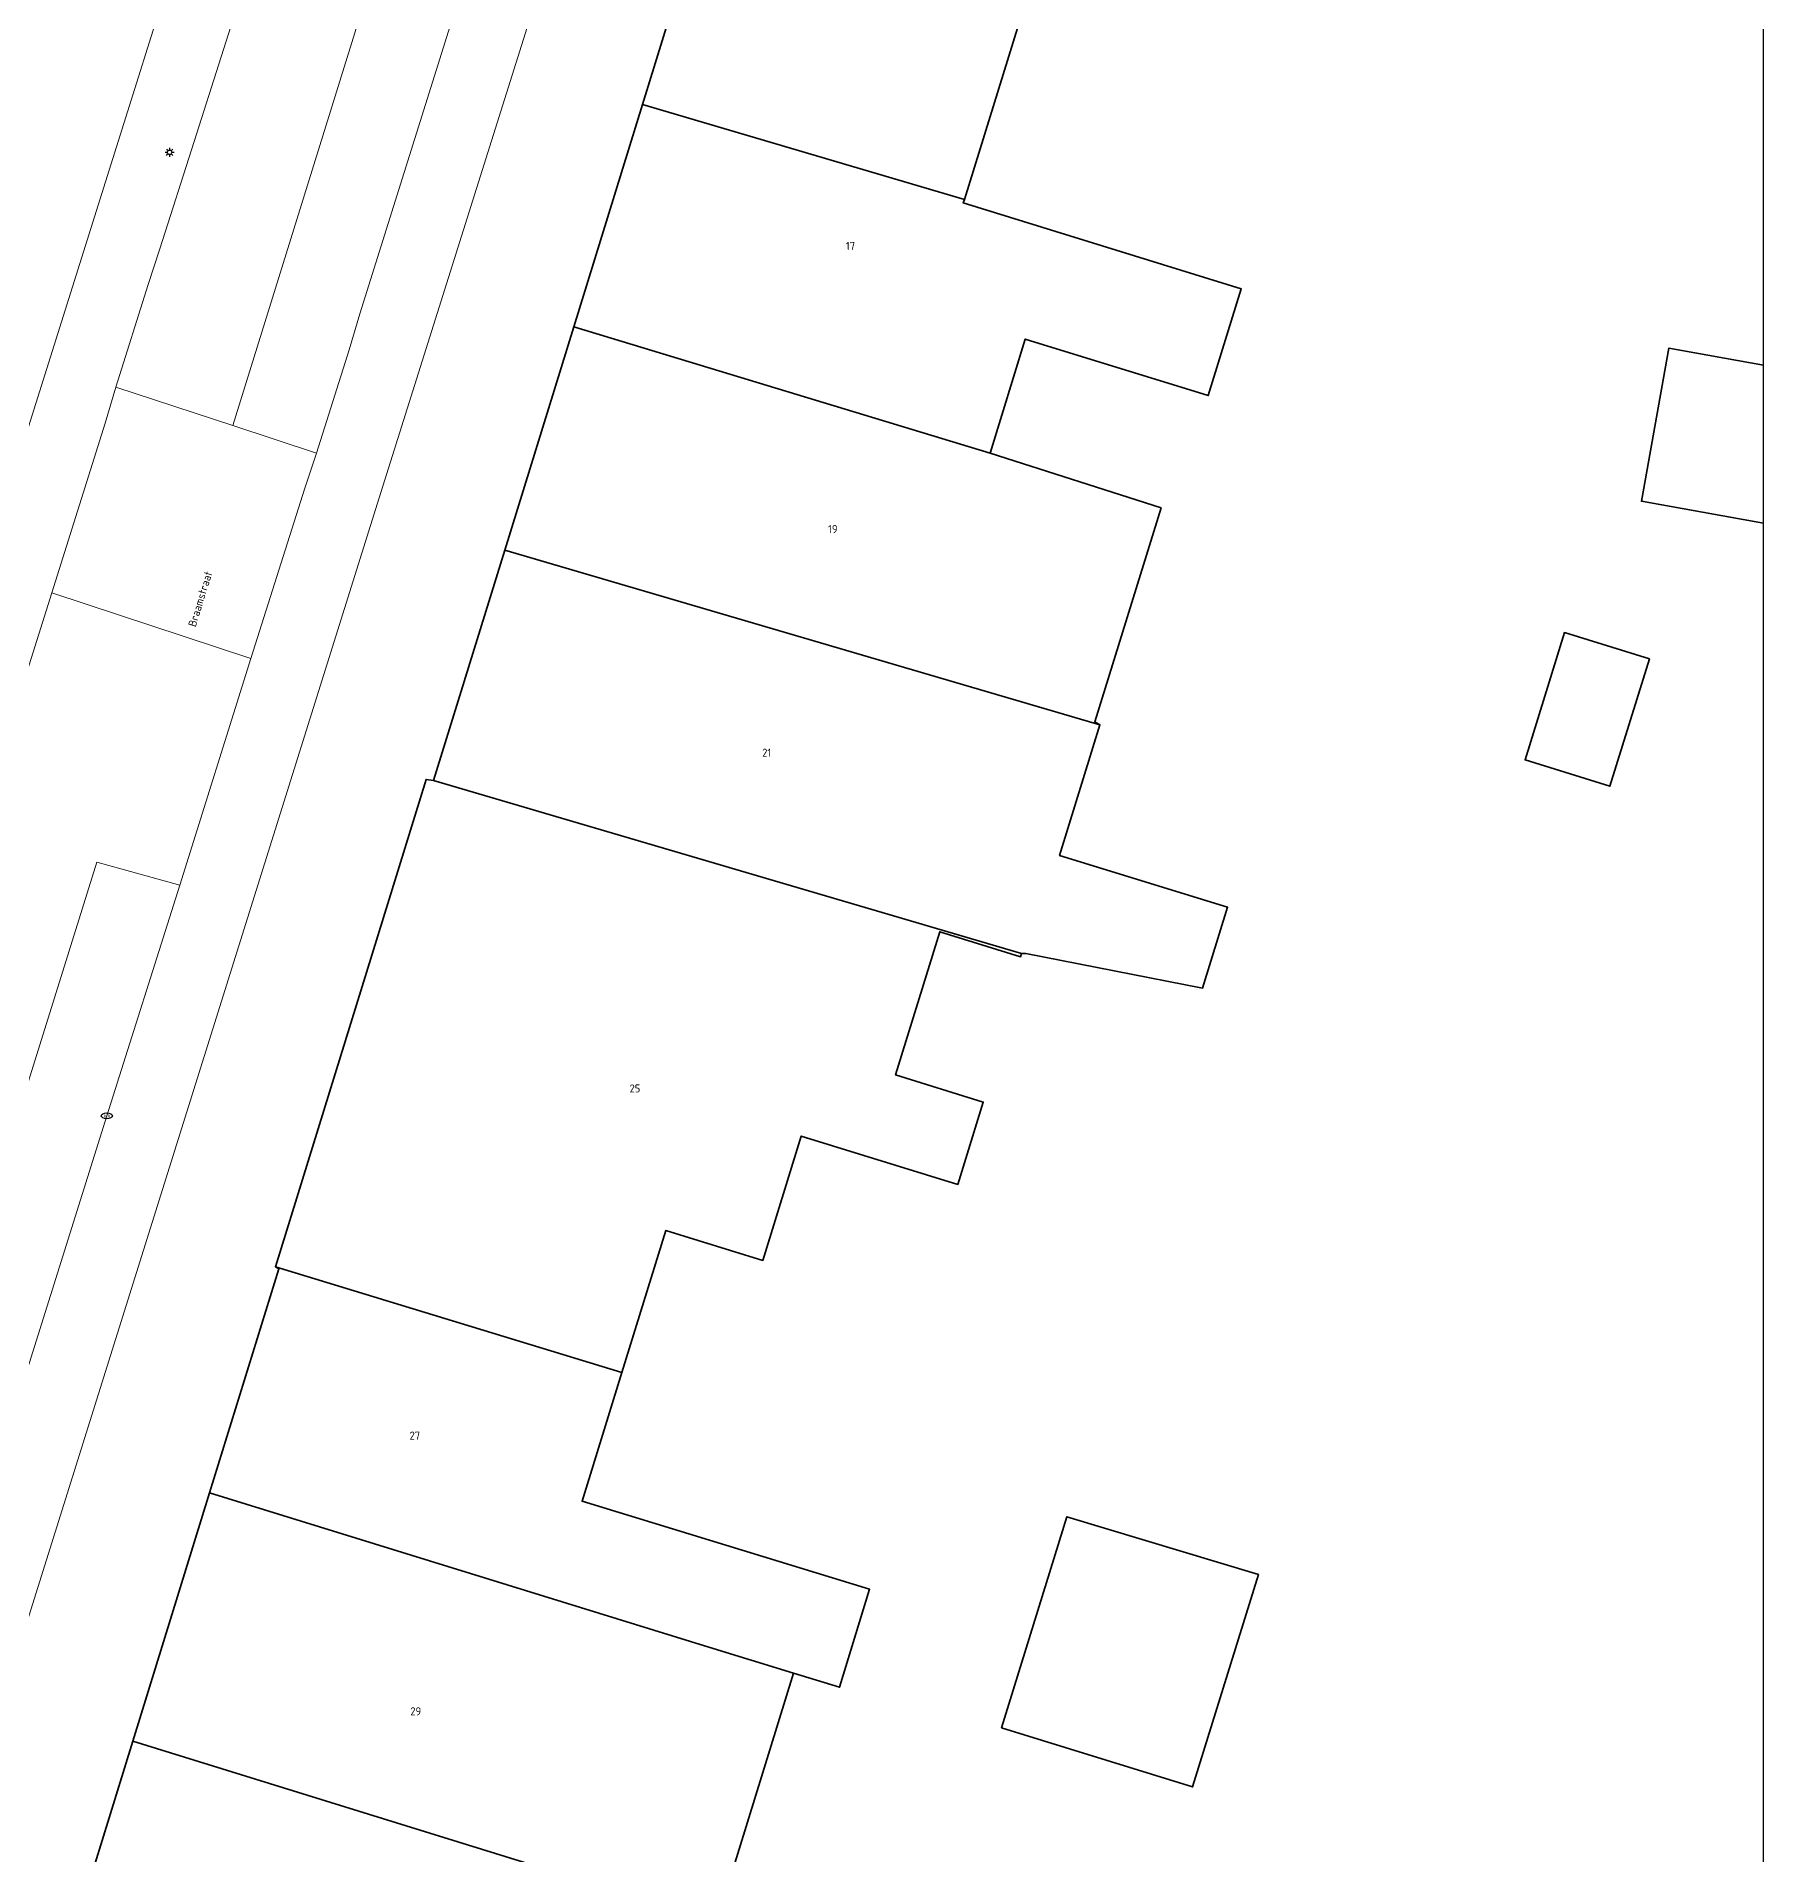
# Model space of a CAD drawing. Header units: metres. Extents: x 30438 to 30782, y 387448 to 387694.
# Drawn here: x 30672.1 to 30710.96, y 387528.74 to 387569.64 of the extents above; entities that cross this region are included whole.
import ezdxf
from ezdxf.enums import TextEntityAlignment as Align

# ---------------------------------------------------------------- set-up
doc = ezdxf.new("R2010")
doc.units = ezdxf.units.M
for name, color, linetype, lineweight in [('B-GV-IE-MEUBILAIR-S', 7, 'Continuous', 25), ('B-GV-OG-BEBOUWING-GV', 7, 'Continuous', 35), ('B-GV-OG-BEBOUWING-T18', 10, 'Continuous', 18), ('B-GV-OG-TERREIN_ERF-GV', 7, 'Continuous', 18), ('B-GV-OG-TOPOGRAFIE-T18', 10, 'Continuous', 18), ('B-GV-VH-OPENVERHARDING_BETONSTRAATSTEEN-GV', 90, 'Continuous', 18), ('B-GV-VH-OPENVERHARDING_STRAATBAKSTEEN-GV', 90, 'Continuous', 18), ('B-GV-VH-OPENVERHARDING_TEGEL-GV', 90, 'Continuous', 18)]:
    doc.layers.add(name, color=color, linetype=linetype, lineweight=lineweight)
doc.styles.add('NLCS-ISO', font='NLCS-ISO.ttf')
doc.styles.add('NLCS-ISO-M100-T18', font='NLCS-ISO.ttf', dxfattribs={"height": 0.18})

# ---------------------------------------------------------------- blocks, each defined once
blk = doc.blocks.new('SIE-MEUBILAIR_PAAL_LICHTMAST-SO')
for points in [[(-0.62, 0), (-1, 0)], [(-0.71, 0.71), (-0.44, 0.44)], [(0, 1), (0, 0.62)], [(0.44, 0.44), (0.71, 0.71)], [(1, 0), (0.62, 0)], [(-0.71, -0.71), (-0.44, -0.44)], [(0, -0.62), (0, -1)], [(0.44, -0.44), (0.71, -0.71)]]:
    blk.add_lwpolyline(points)
blk.add_circle((0, 0), 0.5)
blk = doc.blocks.new('SIE-MEUBILAIR_PUT_KOLK-SO')
blk.add_ellipse((0, 0), major_axis=(1.25, 0), ratio=0.54)
at = {"style": 'NLCS-ISO'}
blk.add_text('klk', height=0.75, dxfattribs=at).set_placement((0.03, 0), align=Align.MIDDLE_CENTER)

msp = doc.modelspace()

# ---------------------------------------------------------------- linework, layer by layer
msp.add_lwpolyline([(30510.96, 387447.669), (30710.96, 387447.669), (30710.96, 387647.669), (30510.96, 387647.669)], close=True)
msp.add_lwpolyline([(30510.96, 387447.669), (30710.96, 387447.669), (30710.96, 387647.669), (30510.96, 387647.669)], close=True)
at = {"layer": 'B-GV-OG-BEBOUWING-GV'}
for points in [[(30695.421, 387573.88), (30699.103, 387572.742), (30699.663, 387575.124), (30697.229, 387575.695), (30695.524, 387576.257), (30695.257, 387575.494), (30688.668, 387577.605), (30685.732, 387568.106), (30692.976, 387565.969)], [(30692.976, 387565.969), (30685.732, 387568.106), (30684.187, 387563.107), (30693.555, 387560.262), (30694.348, 387562.83), (30698.463, 387561.558), (30699.205, 387563.96), (30692.952, 387565.892)], [(30682.634, 387558.081), (30696.028, 387554.154), (30695.913, 387554.222), (30697.401, 387559.034), (30693.555, 387560.262), (30684.187, 387563.107)], [(30694.263, 387549.013), (30694.357, 387549.007), (30698.338, 387548.232), (30698.899, 387550.049), (30695.12, 387551.217), (30696.028, 387554.154), (30682.634, 387558.081), (30681.032, 387552.899)], [(30708.388, 387555.639), (30706.478, 387556.229), (30705.591, 387553.363), (30707.502, 387552.773)], [(30694.263, 387549.013), (30681.032, 387552.899), (30680.864, 387552.924), (30677.477, 387541.964), (30685.272, 387539.583), (30686.261, 387542.782), (30688.441, 387542.108), (30689.305, 387544.902), (30692.827, 387543.814), (30693.4, 387545.669), (30691.428, 387546.278), (30692.423, 387549.499), (30694.241, 387548.937)], [(30685.272, 387539.583), (30677.477, 387541.964), (30677.552, 387541.915), (30675.995, 387536.878), (30687.231, 387533.405), (30689.135, 387532.822), (30690.17, 387532.505), (30690.845, 387534.708), (30684.377, 387536.688)], [(30689.135, 387532.822), (30687.231, 387533.405), (30675.995, 387536.878), (30674.269, 387531.293), (30682.96, 387528.6), (30685.804, 387527.729), (30687.406, 387527.234)], [(30699.593, 387535.038), (30695.285, 387536.339), (30693.814, 387531.595), (30698.112, 387530.262)], [(30674.269, 387531.293), (30672.731, 387526.315), (30681.434, 387523.617), (30684.265, 387522.75), (30685.804, 387527.729), (30682.96, 387528.6)]]:
    msp.add_lwpolyline(points, close=True, dxfattribs=at)
msp.add_lwpolyline([(30710.96, 387562.245), (30708.826, 387562.626), (30708.211, 387559.181), (30710.96, 387558.69)], dxfattribs=at)
at = {"layer": 'B-GV-OG-TERREIN_ERF-GV'}
for points in [[(30710.96, 387572.665), (30706.379, 387573.67), (30707.083, 387576.847), (30709.313, 387585.438), (30707.012, 387585.982), (30689.462, 387589.931), (30679.807, 387559.258), (30659.727, 387495.184)], [(30672.731, 387526.315), (30674.269, 387531.293), (30675.995, 387536.878), (30677.552, 387541.915), (30677.477, 387541.964), (30680.864, 387552.924), (30681.032, 387552.899), (30682.634, 387558.081), (30684.187, 387563.107), (30685.732, 387568.106), (30688.668, 387577.605)], [(30695.421, 387573.88), (30692.976, 387565.969), (30692.952, 387565.892), (30699.205, 387563.96), (30698.463, 387561.558), (30694.348, 387562.83), (30693.555, 387560.262), (30697.401, 387559.034), (30695.913, 387554.222), (30696.028, 387554.154), (30695.12, 387551.217), (30698.899, 387550.049), (30698.338, 387548.232), (30694.357, 387549.007), (30694.263, 387549.013), (30694.241, 387548.937), (30692.423, 387549.499), (30691.428, 387546.278), (30693.4, 387545.669), (30692.827, 387543.814), (30689.305, 387544.902), (30688.441, 387542.108), (30686.261, 387542.782), (30685.272, 387539.583), (30684.377, 387536.688), (30690.845, 387534.708), (30690.17, 387532.505), (30689.135, 387532.822), (30687.406, 387527.234)], [(30710.96, 387558.69), (30708.211, 387559.181), (30708.826, 387562.626), (30710.96, 387562.245)]]:
    msp.add_lwpolyline(points, dxfattribs=at)
for points in [[(30707.502, 387552.773), (30705.591, 387553.363), (30706.478, 387556.229), (30708.388, 387555.639)], [(30698.112, 387530.262), (30693.814, 387531.595), (30695.285, 387536.339), (30699.593, 387535.038)]]:
    msp.add_lwpolyline(points, close=True, dxfattribs=at)
at = {"layer": 'B-GV-VH-OPENVERHARDING_BETONSTRAATSTEEN-GV'}
for points in [[(30689.936, 387612.633), (30688.217, 387607.189), (30685.494, 387598.584), (30679.721, 387580.171), (30677.468, 387572.995), (30675.65, 387567.275), (30674.874, 387564.861), (30674.612, 387564.057), (30673.886, 387561.752), (30676.521, 387560.884), (30683.556, 387583.534), (30685.531, 387583.069), (30686.06, 387584.775), (30688.194, 387591.46), (30688.237, 387591.601), (30686.344, 387592.16), (30687.82, 387596.949), (30689.708, 387596.379), (30692.376, 387604.84), (30690.444, 387605.411), (30691.92, 387610.2), (30693.877, 387609.609), (30694.156, 387610.489), (30694.599, 387611.859)], [(30673.454, 387551.062), (30675.322, 387550.546), (30676.926, 387555.644), (30672.442, 387557.12), (30671.134, 387552.973), (30669.581, 387548.099), (30668.131, 387543.426), (30660.906, 387520.478), (30659.4, 387515.725), (30658.728, 387513.602), (30654.421, 387499.878)], [(30653.373, 387498.234), (30658.486, 387496.72), (30659.672, 387500.544), (30657.841, 387501.06), (30673.454, 387551.062)]]:
    msp.add_lwpolyline(points, dxfattribs=at)
msp.add_lwpolyline([(30673.886, 387561.752), (30673.647, 387560.939), (30672.442, 387557.12), (30676.926, 387555.644), (30678.136, 387559.476), (30678.399, 387560.266), (30676.521, 387560.884)], close=True, dxfattribs=at)
at = {"layer": 'B-GV-VH-OPENVERHARDING_STRAATBAKSTEEN-GV'}
for points in [[(30684.206, 387578.801), (30685.531, 387583.069), (30683.556, 387583.534), (30676.521, 387560.884), (30678.399, 387560.266), (30679.135, 387562.587), (30679.377, 387563.398)], [(30673.682, 387545.359), (30675.322, 387550.546), (30673.454, 387551.062), (30657.841, 387501.06), (30659.672, 387500.544), (30663.301, 387512.244), (30664.017, 387514.577), (30664.916, 387517.428)]]:
    msp.add_lwpolyline(points, close=True, dxfattribs=at)
at = {"layer": 'B-GV-VH-OPENVERHARDING_TEGEL-GV'}
for points in [[(30690.507, 387619.983), (30669.154, 387552.075), (30669.268, 387552.034), (30668.088, 387548.294), (30668.238, 387548.243), (30664.261, 387535.592), (30663.974, 387535.672), (30661.183, 387526.923), (30658.719, 387527.721), (30658.283, 387526.144), (30660.862, 387525.248), (30652.526, 387499.674), (30651.824, 387499.236), (30649.228, 387498.993), (30652.034, 387497.399)], [(30659.727, 387495.184), (30679.807, 387559.258), (30689.462, 387589.931)], [(30684.206, 387578.801), (30679.377, 387563.398), (30679.135, 387562.587), (30678.399, 387560.266), (30678.136, 387559.476), (30676.926, 387555.644), (30675.322, 387550.546), (30673.682, 387545.359), (30664.916, 387517.428)], [(30654.421, 387499.878), (30658.728, 387513.602), (30659.4, 387515.725), (30660.906, 387520.478), (30668.131, 387543.426), (30669.581, 387548.099), (30671.134, 387552.973), (30672.442, 387557.12), (30673.647, 387560.939), (30673.886, 387561.752), (30674.612, 387564.057), (30674.874, 387564.861), (30675.65, 387567.275), (30677.468, 387572.995)]]:
    msp.add_lwpolyline(points, dxfattribs=at)

# ---------------------------------------------------------------- block references
at = {"layer": 'B-GV-IE-MEUBILAIR-S', "xscale": 0.1, "yscale": 0.1, "zscale": 0.1}
for name, p in [('SIE-MEUBILAIR_PAAL_LICHTMAST-SO', (30675.094, 387567.031)), ('SIE-MEUBILAIR_PUT_KOLK-SO', (30673.682, 387545.359))]:
    msp.add_blockref(name, p, dxfattribs=at)

# ---------------------------------------------------------------- texts
at = {"layer": 'B-GV-OG-BEBOUWING-T18', "style": 'NLCS-ISO-M100-T18'}
for s, p in [('17', (30690.414, 387564.926)), ('19', (30690.017, 387558.558)), ('21', (30688.53, 387553.527)), ('25', (30685.565, 387545.974)), ('27', (30680.613, 387538.166)), ('29', (30680.633, 387531.964))]:
    msp.add_text(s, height=0.18, dxfattribs=at).set_placement(p, align=Align.MIDDLE)
at = {"layer": 'B-GV-OG-TOPOGRAFIE-T18', "style": 'NLCS-ISO-M100-T18'}
msp.add_text('Braamstraat', height=0.18, rotation=72.9, dxfattribs=at).set_placement((30675.784, 387556.985), align=Align.MIDDLE)

doc.saveas('drawing.dxf')
